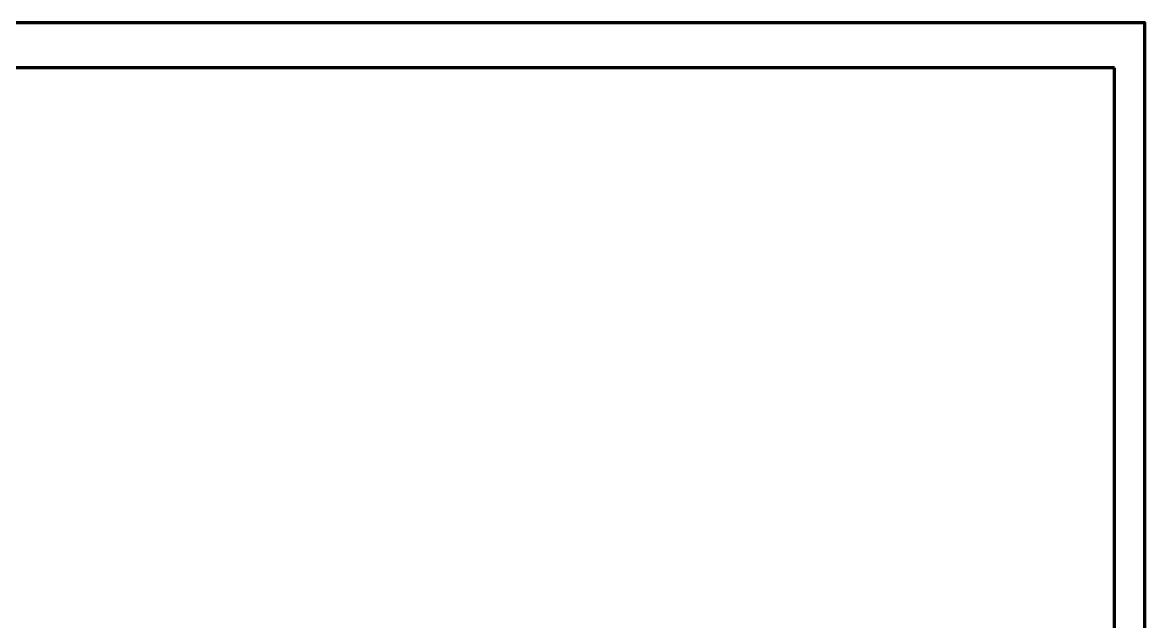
# Model space of a CAD drawing. Header units: millimetres. Extents: x 8300 to 98248, y -10383 to 40000.
# Drawn here: x 81548 to 98248, y 15725 to 24635 of the extents above; entities that cross this region are included whole.
import ezdxf

# ---------------------------------------------------------------- set-up
doc = ezdxf.new("R2010")
doc.units = ezdxf.units.MM
doc.header["$LTSCALE"] = 300
doc.layers.add('K他0_その他－１', color=7, linetype='CONTINUOUS')

# ---------------------------------------------------------------- blocks, each defined once
blk = doc.blocks.new('ZGroup321', base_point=(85633, 15725))
at = {"layer": 'K他0_その他－１', "color": 150, "linetype": 'Continuous', "lineweight": -3}
blk.add_line((98248, 24635), (98248, 24335), dxfattribs=at)
for points in [[(73017, 24635), (98248, 24635), (98248, 6815), (73017, 6815)], [(97798, 23960), (73737, 23960), (73737, 7490), (97798, 7490)]]:
    blk.add_lwpolyline(points, close=True, dxfattribs=at)
blk.add_lwpolyline([(97948, 24635), (98248, 24635), (98248, 24335)], dxfattribs=at)
blk = doc.blocks.new('ZGroup342', base_point=(85633, 15725))
at = {"layer": 'K他0_その他－１', "color": 150, "linetype": 'Continuous', "lineweight": 90}
for p, q in [((73017, 24635), (98248, 24635)), ((98248, 24635), (98248, 6815)), ((98248, 24635), (98248, 24335)), ((97798, 7490), (97798, 23960))]:
    blk.add_line(p, q, dxfattribs=at)
for points in [[(97948, 24635), (98248, 24635), (98248, 24335)], [(97798, 23960), (73737, 23960), (73737, 7490)]]:
    blk.add_lwpolyline(points, dxfattribs=at)

msp = doc.modelspace()

# ---------------------------------------------------------------- block references
at = {"layer": 'K他0_その他－１', "linetype": 'Continuous', "lineweight": 5}
for name in ['ZGroup321', 'ZGroup342']:
    msp.add_blockref(name, (85633, 15725), dxfattribs=at)

doc.saveas('drawing.dxf')
